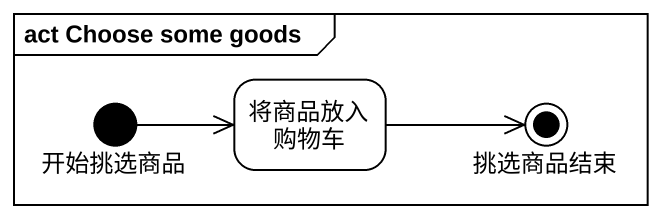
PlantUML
@startuml
mainframe act Choose some goods
hide empty description
state 开始挑选商品 <<start>>
state 将商品放入购物车
state 挑选商品结束 <<end>>
开始挑选商品 -right-> 将商品放入购物车
将商品放入购物车 -right-> 挑选商品结束
@enduml
